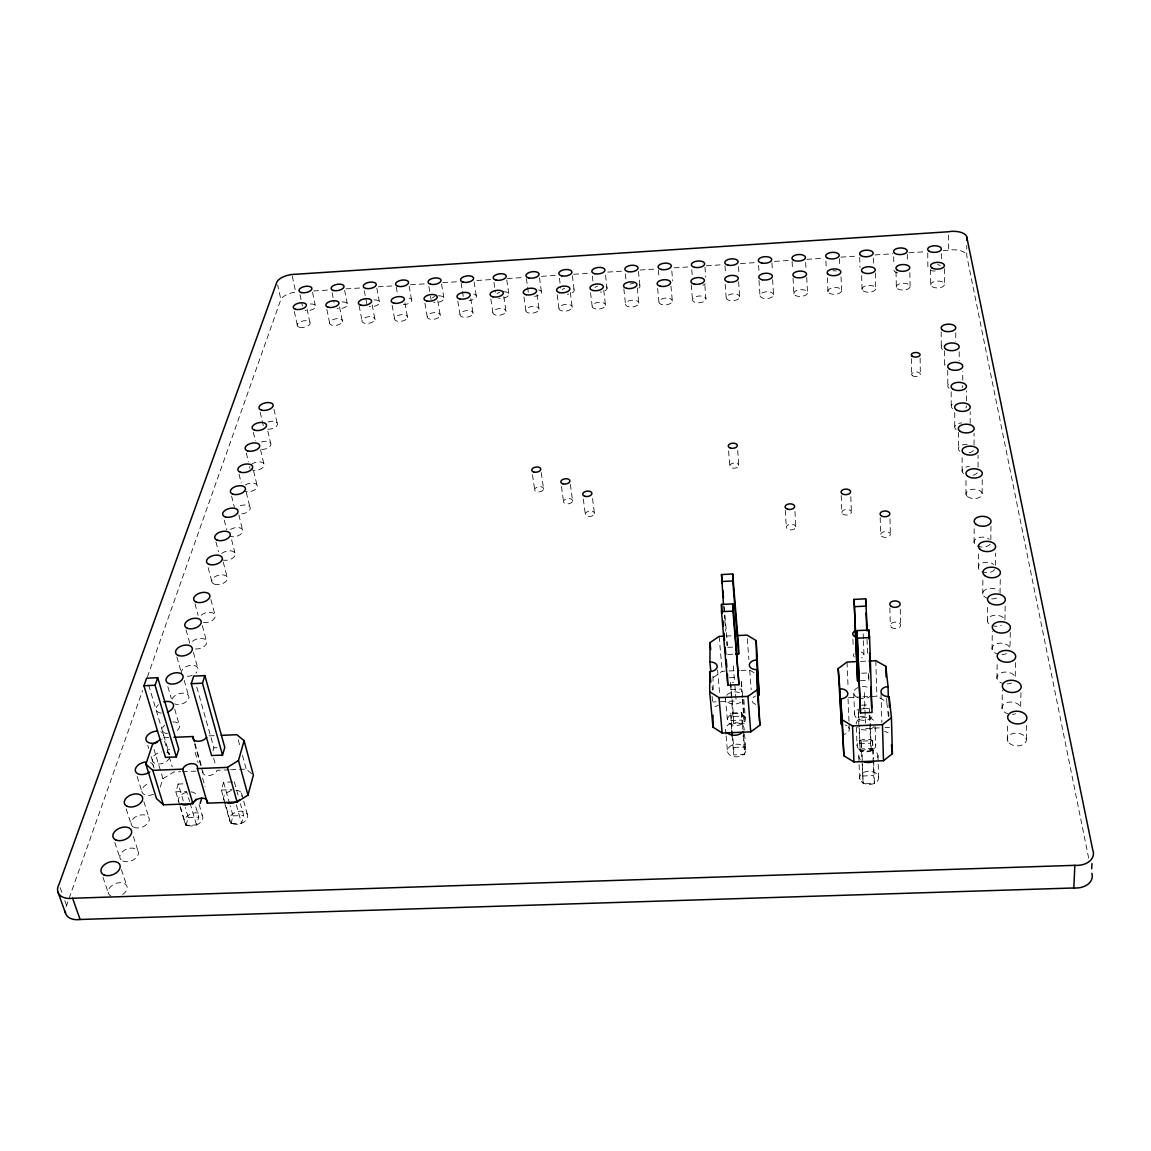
<?xml version="1.0" encoding="UTF-8"?>
<svg xmlns="http://www.w3.org/2000/svg" width="1151" height="1151" viewBox="0 0 1151 1151"><rect width="100%" height="100%" fill="white"/><g stroke="black" fill="none" stroke-linecap="round" stroke-linejoin="round"><path stroke-width="0.75" stroke-dasharray="5 3.75" d="M962.121 471.349L962.121 454.429M962.754 380.19L962.754 371.255M965.977 494.297L966.006 478.945M966.394 400.865L966.423 390.952M1088.673 858.171L966.739 255.637L966.768 245.523M970.149 423.381L970.192 411.727M974.034 444.905L974.091 433.15M713.174 689.981L712.929 674.026M974.091 542.495L974.163 526.899M978.033 467.119L978.105 455.264M978.364 567.817L978.465 552.092M982.134 493.462L982.249 478.097M982.767 594.017L982.896 578.162M987.342 621.137L987.5 605.167M990.824 539.934L990.968 526.05M992.076 649.236L992.277 631.338M995.37 565.256L995.529 553.012M996.967 678.342L997.198 661.696M1000.061 593.211L1000.277 577.342M1002.061 708.541L1002.334 690.096M1005.168 606.117L1004.938 620.346A8.848 5.525 2.2 0 0 993.644 615.397A8.848 5.525 2.2 0 0 988.205 623.036A8.848 5.525 2.2 0 0 1001.384 625.338M1007.326 739.863L1007.629 722.986M1010.276 632.316L1009.988 648.445A9.021 5.726 2.6 0 0 995.687 644.1A9.021 5.726 2.6 0 0 997.399 653.998M1015.513 662.573L1015.211 677.565A9.194 5.928 3 0 0 1000.636 673.047A9.194 5.928 3 0 0 1002.406 683.306M1020.98 692.672L1020.649 707.779A9.366 6.143 3.5 0 0 1005.773 703.045A9.366 6.143 3.5 0 0 1007.614 713.692M1026.275 739.129L1026.649 723.907M232.56 781.946L223.596 782.292L221.366 790.061L230.876 823.699L241.537 823.31L243.667 815.483L240.401 803.729M230.876 823.699L233.049 815.886L230.214 805.801M180.362 806.894L185.901 825.339L196.504 824.95L198.821 817.138L195.368 805.412M212.978 750.912L213.899 747.833L196.605 686.341M185.901 825.339L188.26 817.527L185.253 807.484M179.858 805.211L175.815 791.802L178.247 784.047L183.254 800.794M160.262 786.982L162.938 778.695L154.076 749.56M166.981 752.768L167.988 749.689L171.082 749.56M66.082 906.542A17.783 11.639 -23 0 1 66.571 905.549L142.58 690.528M147.371 676.989L280.858 299.418L277.693 284.973M713.246 677.522L722.195 671.263L727.346 671.033M162.938 778.695L173.83 771.99L180.664 771.717M313.647 290.973L329.776 289.937M345.919 288.901L360.263 287.98M378.204 286.829L392.549 285.908M410.49 284.757L426.618 283.721M442.761 282.686L458.904 281.65M476.831 280.499L491.189 279.578M507.318 278.542L523.46 277.506M541.402 276.355L557.544 275.319M573.673 274.283L589.816 273.247M607.757 272.096L622.101 271.176M640.028 270.025L656.171 268.989M674.112 267.838L688.456 266.917M706.383 265.766L722.526 264.73M740.467 263.579L756.595 262.543M774.537 261.392L790.679 260.356M806.808 259.32L822.951 258.284M840.892 257.133L857.035 256.097M874.961 254.946L892.888 253.796M909.031 252.76L925.174 251.724M943.115 250.573L948.625 250.227A13.783 6.676 -1.4 0 1 966.739 255.637M860.56 661.408L867.336 661.091M861.725 673.234L868.171 672.932L868.904 680.342L859.178 680.788M726.108 636.057L733.072 635.74M727.677 647.337L733.921 647.063M848.503 697.506L860.919 696.945M862.703 696.859L876.889 696.211L886.788 701.923L888.443 717.26M861.437 705.203L869.652 704.829M859.826 708.973L869.379 708.541L869.552 713.749M858.229 709.045L858.905 716.512L870.098 716.008L870.458 726.439M727.691 654.43L733.964 654.156M729.072 670.961L739.374 670.515M741.1 670.443L749.689 670.069L755.747 673.723M729.36 677.752L737.316 677.407M731.389 698.038L730.626 682.342L733.719 682.212M865.653 728.482L880.371 727.835M885.018 727.619L889.55 727.432M873.638 760.638L874.386 783.371L863.135 783.845L861.121 741.115L872.487 740.625L873.58 758.883M859.552 743.704L870.544 743.229L871.278 750.754L860.214 751.229L858.963 728.108M873.235 748.38L861.826 748.884L862.344 762.868M730.669 689.492L741.503 689.046L742.194 697.592M713.102 701.952L716.008 701.822M720.368 701.635L736.18 700.988L734.712 683.392M731.547 729.13L730.784 713.088L741.776 712.627L743.172 729.835M168.765 737.518L163.586 737.733L168.708 754.855M209.079 735.863L214.287 735.647M862.43 776.019L873.638 775.558L874.386 783.371M732.079 699.405L733.518 716.469L744.179 716.023L744.265 723.245L733.561 723.677L731.532 699.75M730.813 720.526L741.863 720.066L742.568 728.684M213.899 747.833L217.007 747.704M732.986 738.856L733.719 747.459L744.568 747.028L744.668 754.524L733.762 754.941L732.137 736.007M182.376 771.645L196.03 771.112M229.063 769.818L217.05 770.278A7.467 4.762 -17.9 0 1 208.432 775.659A7.467 4.762 -17.9 0 1 202.864 770.839M230.775 769.746L246.213 769.141L252.184 774.163M177.873 784.061L187.167 783.702M175.815 791.802L186.563 791.399L189.541 801.456M221.366 790.061L232.157 789.644M188.26 817.527L198.821 817.138M233.049 815.886L243.667 815.483M60.154 887.651L62.485 894.169M64.816 900.672L66.571 905.549M102.971 877.263L108.496 893.55M114.798 842.403L120.15 858.588M121.431 869.638L126.826 885.925M133.401 836.633L138.091 851.208M126.178 808.836L131.358 824.936M137.142 776.493L142.163 792.507M143.889 801.686L148.939 817.785M147.702 745.33L148.68 748.51M151.112 756.466L152.579 761.243M153.025 764.768L154.004 767.976M180.117 806.808L184.98 822.965M148.652 684.989L169.47 754.524A9.107 5.697 -18.6 0 0 167.053 752.423M169.226 756.567L172.29 766.839M190.044 803.139L196.504 824.95M174.693 709.16L179.196 724.555M167.859 686.658L171.326 698.556M199.137 804.491L202.461 815.8M194.951 743.388L201.871 767.415M194.634 744.15L201.065 766.48M201.554 768.192L203.051 773.343M195.152 752.38L198.13 762.725M202.619 778.22L205.108 786.838M184.218 680.342L188.577 695.636M176.866 656.948L180.721 670.457M213.654 758.264L215.597 765.127M224.848 803.499L229.898 821.325M223.596 782.292L229.74 804.132M236.372 804.794L241.537 823.31M193.411 652.502L197.655 667.681M186.059 629.87L189.814 643.294M234.344 781.874L238.53 797.01M241.465 793.082L243.264 799.557M243.71 801.182L247.278 814.145M194.951 603.7L198.13 615.353M202.288 625.597L206.417 640.675M238.271 739.877L240.142 746.754M242.473 755.373L246.213 769.141M210.892 599.57L214.892 614.548M208.173 567.688L212.115 582.492M223.251 562.12L227.092 576.924M215.928 541.92L218.489 551.717M231.596 539.776L234.919 552.84M224.272 520.18L226.761 529.906M231.552 495.923L234.372 507.188M238.847 514.914L242.487 529.489M246.285 492.398L249.839 506.872M239.077 474.255L241.221 482.974M246.314 452.962L248.4 461.609M253.594 470.989L256.961 484.916M253.321 432.287L255.364 440.862M260.586 449.811L263.867 463.623M267.78 430.949L270.571 442.948M260.14 412.216L263.334 425.827M273.967 409.267L277.089 422.877M294.339 311.475L297.505 326.136M292.282 276.111L295.706 292.124A14.747 7.021 -11.1 0 0 280.858 299.418M300.023 294.742L302.425 306.051M307.058 309.015L309.806 322.035M312.554 292.354L315.245 305.274M326.855 309.418L329.877 324.122M332.107 292.714L334.078 302.425M339.545 306.957L342.494 321.661A6.647 3.252 -10.7 0 1 331.891 325.229A6.647 3.252 -10.7 0 1 333.646 319.331A6.647 3.252 -10.7 0 1 342.494 321.661M344.638 290.268L347.516 304.857M359.112 305.72L361.975 320.438M364.263 290.656L366.752 303.634M372.176 304.9L374.981 319.633A6.647 3.266 -10.3 0 1 364.407 323.201A6.647 3.266 -10.3 0 1 366.032 317.302A6.647 3.266 -10.3 0 1 374.981 319.633M376.837 288.196L379.585 302.814M392.117 305.288L394.52 318.41M396.217 286.959L397.685 295.088M404.922 302.828L407.569 317.59A6.661 3.295 -9.8 0 1 397.052 321.172A6.661 3.295 -9.8 0 1 398.519 315.273A6.661 3.295 -9.8 0 1 407.569 317.59M409.152 286.124L411.756 300.785M424.906 303.217L427.179 316.367M428.877 286.513L430.273 294.67M430.546 296.296L431.107 299.562M437.783 300.742L440.272 315.547A6.661 3.309 -9.3 0 1 429.798 319.129A6.661 3.309 -9.3 0 1 431.107 313.23A6.661 3.309 -9.3 0 1 440.272 315.547M441.581 284.052L444.027 298.742M457.81 301.145L459.954 314.324M461.091 282.801L463.436 297.505M470.745 298.656L473.09 313.504A6.661 3.324 -8.8 0 1 462.644 317.086A6.661 3.324 -8.8 0 1 463.81 311.187A6.661 3.324 -8.8 0 1 473.09 313.504M474.111 281.966L476.413 296.685M490.83 299.059L492.829 312.266M493.937 282.355L495.405 292.181M532.481 474.787L534.639 489.535M503.821 296.57L506.008 311.446A6.676 3.324 -8.3 0 1 495.621 315.029A6.676 3.324 -8.3 0 1 496.628 309.13A6.676 3.324 -8.3 0 1 506.008 311.446M506.757 279.88L508.9 294.627M541.243 472.658L543.603 489.06A4.518 2.59 -8.3 0 1 536.596 491.707A4.518 2.59 -8.3 0 1 537.157 487.146A4.518 2.59 -8.3 0 1 543.603 489.06M523.964 296.972L525.82 310.209M526.395 278.614L528.453 293.39M537.013 294.469L539.056 309.389A6.676 3.338 -7.8 0 1 528.697 312.971A6.676 3.338 -7.8 0 1 529.561 307.058A6.676 3.338 -7.8 0 1 539.056 309.389M561.487 486.585L563.515 501.433M539.517 277.779L541.502 292.57M570.378 484.442L572.594 500.958A4.575 2.647 -7.7 0 1 565.544 503.649A4.575 2.647 -7.7 0 1 566.033 499.002A4.575 2.647 -7.7 0 1 572.594 500.958M557.213 294.872L558.926 308.137M583.327 499.059L585.269 514.008M559.429 278.154L560.695 288.038M592.549 498.57L594.448 513.533A4.618 2.705 -7.3 0 1 587.355 516.267A4.618 2.705 -7.3 0 1 587.773 511.533A4.618 2.705 -7.3 0 1 594.448 513.533M572.378 275.664L574.22 290.498M570.335 292.368L572.205 307.317A6.69 3.352 -7.3 0 1 561.889 310.899A6.69 3.352 -7.3 0 1 562.594 305.001A6.69 3.352 -7.3 0 1 572.205 307.317M592.348 276.053L593.125 282.642M590.564 292.757L592.146 306.065M603.757 290.253L605.469 305.231A6.705 3.367 -6.7 0 1 595.196 308.828A6.705 3.367 -6.7 0 1 595.758 302.914A6.705 3.367 -6.7 0 1 605.469 305.231M605.541 275.204L607.037 288.412M623.856 288.973L625.482 303.979M625.367 273.938L626.072 280.556M638.445 271.435L639.97 286.326M637.294 288.124L638.848 303.145A6.719 3.381 -6.2 0 1 628.633 306.741A6.719 3.381 -6.2 0 1 629.021 300.843A6.719 3.381 -6.2 0 1 638.848 303.145M657.638 288.527L658.933 301.893M658.343 270.154L659.149 278.441M671.796 270.96L672.716 280.916M670.947 285.995L672.342 301.058A6.733 3.381 -5.7 0 1 662.17 304.655A6.733 3.381 -5.7 0 1 662.4 298.742A6.733 3.381 -5.7 0 1 672.342 301.058M712.167 686.572L712.483 690.082M712.095 696.269L712.584 701.549M861.121 741.115L861.854 749.157M717.548 670.011L719.735 694.614M719.145 636.374L722.195 671.263M725.979 734.28L725.533 729.317A9.294 6.302 -3.9 0 1 734.77 722.655A9.294 6.302 -3.9 0 1 744.107 728.569L745.848 750.135A9.222 6.331 -3.8 0 1 732.108 756.207A9.222 6.331 -3.8 0 1 731.964 745.229A9.222 6.331 -3.8 0 1 745.848 750.135M726.123 735.949L727.432 750.869M730.784 713.088L732.252 730.266M691.765 269.679L692.327 276.326M691.19 284.714L692.499 299.792M727.346 719.763L725.49 698.369A9.122 6.072 -4 0 0 732.281 703.966A9.122 6.072 -4 0 0 742.524 700.7M724.224 606.505L727.518 645.553M730.626 682.342L731.935 697.693M723.619 606.404L724.684 618.864M724.828 620.634L725.734 631.309M726.641 641.985L726.943 645.538M704.858 285.534L705.951 298.958A6.748 3.395 -5.2 0 1 695.823 302.555A6.748 3.395 -5.2 0 1 695.895 296.656A6.748 3.395 -5.2 0 1 705.951 298.958M733.259 665.796L734.568 681.637M741.417 681.881L744.179 716.023M742.337 699.304L744.265 723.245M743.316 731.547L744.568 747.028M704.959 267.161L705.779 277.146M743.129 735.575L744.668 754.524M743.848 699.391L745.431 719.03A9.05 6.1 -3.9 0 1 731.935 724.9A9.05 6.1 -3.9 0 1 731.791 714.325A9.05 6.1 -3.9 0 1 745.431 719.03M747.272 638.618L748.884 659.581M749.718 670.386L751.2 689.751M728.612 450.976L729.777 465.853M725.159 284.254L726.18 297.692M737.705 450.473L738.827 465.364A4.532 2.59 -4.4 0 1 732.065 467.982A4.532 2.59 -4.4 0 1 732.022 463.493A4.532 2.59 -4.4 0 1 738.827 465.364M725.001 265.881L725.634 274.211M738.51 266.687L739.1 275.031M738.611 281.722L739.676 296.843A6.762 3.41 -4.6 0 1 729.59 300.454A6.762 3.41 -4.6 0 1 729.518 294.541A6.762 3.41 -4.6 0 1 739.676 296.843M758.61 265.406L759.142 273.751M758.998 280.427L759.977 295.577M785.284 510.31L786.32 527.287M771.933 262.874L772.436 271.233M772.609 279.564L773.53 294.742A6.791 3.41 -4.1 0 1 763.487 298.339A6.791 3.41 -4.1 0 1 763.242 292.426A6.791 3.41 -4.1 0 1 773.53 294.742M794.967 511.519L795.83 526.813A4.762 2.834 -3 0 1 788.823 529.633A4.762 2.834 -3 0 1 788.579 524.727A4.762 2.834 -3 0 1 795.83 526.813M792.118 261.579L792.564 269.953M793.068 278.283L793.888 293.462M806.736 277.405L807.484 292.613M805.671 262.399L806.088 270.773M827.339 277.808L827.914 291.332M825.914 261.104L826.274 269.492M841.194 495.52L841.885 512.512M847.035 662.055L848.057 686.874M848.042 698.83L849.006 722.051M849.078 723.835L849.309 729.202M839.367 258.558L839.698 266.946M856.344 727.374L857.063 745.776M852.905 639.352L853.179 646.445M853.74 692.974L854.589 714.57M862.416 764.609L863.135 783.845M850.805 496.728L851.38 512.022M858.905 716.512L859.308 726.928M859.365 728.669L860.214 751.229M858.358 712.512L858.891 726.382M841.05 276.945L841.568 290.484M858.79 756.279L859.049 763.027M859.106 764.71L859.624 778.177M864.372 692.715L865.451 723.116M868.66 673.263L868.904 680.342M870.516 728.18L871.278 750.754M867.034 639.409L867.581 655.293M869.609 715.476L870.544 743.229M863.394 638.891L863.207 633.568A5.266 3.352 -1 0 1 862.646 635.28M863.451 640.661L863.955 654.861A5.223 3.367 -0.8 0 1 861.595 657.897M875.134 726.626L875.724 745.042M859.696 257.249L860.013 267.334M872.487 740.625L873.638 775.558M875.796 660.688L876.889 696.211M877.968 755.545L878.645 777.457M861.639 275.636L862.07 289.203M881.019 693.751L881.853 722.382M875.35 273.075L875.753 288.354M886.687 698.369L886.788 701.923M873.307 258.069L873.494 264.802M880.198 517.547L880.673 534.711M889.881 607.901L890.327 625.54M888.716 711.635L888.86 717.001M889.982 518.77L890.356 534.222M896.025 271.765L896.341 287.059M893.694 256.759L893.867 265.19M900.269 609.181L900.614 625.079M907.276 254.198L907.42 262.644M911.391 358.594L911.65 374.535M909.851 272.6L910.081 286.211M920.124 358.09L920.34 374.032M927.735 252.889L927.893 268.097M741.417 681.622L741.503 689.046M741.776 712.627L741.863 720.066M930.569 269.579L930.727 284.916M944.41 350.796L944.496 366.723A7.381 3.899 -0.8 0 1 945.158 364.738M941.403 253.709L941.446 260.471M941.187 331.833L941.288 347.631M733.518 716.469L733.561 723.677M733.719 747.459L733.762 754.941M948.568 235.121L948.496 250.227M947.748 370.334L947.805 386.405M944.439 268.701L944.511 284.052M954.711 412.59L954.74 427.568M951.172 391.829L951.23 406.677M959.2 351.702L959.215 360.551M958.366 432.344L958.366 449.12M955.762 332.711L955.776 341.502M161.428 713.145A9.007 5.482 -17.6 0 1 158.493 704.657M160.867 731.763A9.179 5.669 -18.3 0 1 162.219 738.971M150.565 762.595A9.381 5.856 -19.1 0 1 153.155 767.875M871.235 695.305A9.251 6.115 -0.5 0 1 858.79 698.082M857.437 697.535A9.251 6.115 -0.5 0 1 857.912 687.521M862.444 686.514A9.251 6.115 -0.5 0 1 867.12 687.133M874.055 726.497A9.424 6.345 -0.2 0 1 866.156 730.007A9.424 6.345 -0.2 0 1 857.725 727.159M856.215 724.037A9.424 6.345 -0.2 0 1 862.674 717.663A9.424 6.345 -0.2 0 1 873.48 720.166M860.329 759.531A9.611 6.589 0.2 0 1 867.825 749.359A9.611 6.589 0.2 0 1 876.976 758.883M726.698 695.276A9.122 6.072 -4 0 1 742.453 694.614M223.927 800.247A9.51 6.201 -17.9 0 1 234.545 790.104M236.07 790.147A9.51 6.201 -17.9 0 1 241.782 796.319M178.664 801.959A9.539 6.143 -18.8 0 1 189.498 791.83M191.008 791.874A9.539 6.143 -18.8 0 1 196.303 794.794M861.092 652.056A5.223 3.367 -0.8 0 1 863.955 654.861M854.359 656.962A5.223 3.367 -0.8 0 1 854.085 653.595M1015.556 713.821A9.366 6.143 3.5 0 1 1012.42 714.325M1011.556 682.917A9.194 5.928 3 0 1 1007.125 683.91M1006.377 653.61A9.021 5.726 2.6 0 1 1002.017 654.574M996.55 598.045A8.69 5.338 1.8 0 1 984.407 596.664A8.69 5.338 1.8 0 1 986.278 589.226A8.69 5.338 1.8 0 1 998.421 590.607M994.68 569.644A8.546 5.165 1.4 0 1 982.105 571.644A8.546 5.165 1.4 0 1 980.695 563.76A8.546 5.165 1.4 0 1 993.745 564.494M990.119 544.222A8.402 4.992 1.1 0 1 977.76 546.193A8.402 4.992 1.1 0 1 976.408 538.567A8.402 4.992 1.1 0 1 989.241 539.244M977.357 472.831A7.985 4.532 0.3 0 1 972.207 475.32M963.56 473.55A7.985 4.532 0.3 0 1 969.271 466.428M973.358 450.516A7.856 4.403 0 0 1 968.293 452.947M959.79 451.25A7.856 4.403 0 0 1 960.135 445.912A7.856 4.403 0 0 1 969.43 444.703M956.136 429.64A7.74 4.259 -0.2 0 1 961.704 422.906M952.582 408.677A7.611 4.144 -0.4 0 1 954.409 402.908M966.394 405.814A7.611 4.144 -0.4 0 1 965.747 407.943M949.143 388.347A7.496 4.014 -0.6 0 1 948.467 384.348M962.74 385.542A7.496 4.014 -0.6 0 1 962.107 387.599M942.568 349.458A7.28 3.784 -1 0 1 941.935 345.688M268.068 421.971A7.208 3.755 -12.5 0 1 276.585 422.359A7.208 3.755 -12.5 0 1 274.902 427.467A7.208 3.755 -12.5 0 1 265.795 428.848M261.435 442.013A7.309 3.87 -12.7 0 1 270.068 442.416A7.309 3.87 -12.7 0 1 268.327 447.681A7.309 3.87 -12.7 0 1 259.09 449.077M251.479 464.313A7.424 3.985 -13 0 1 261.766 462.242A7.424 3.985 -13 0 1 262.486 467.853A7.424 3.985 -13 0 1 252.184 469.925M250.084 468.515A7.424 3.985 -13 0 1 249.825 466.457M245.307 484.959A7.553 4.1 -13.4 0 1 255.436 483.722A7.553 4.1 -13.4 0 1 255.234 489.506A7.553 4.1 -13.4 0 1 245.077 491.391M240.314 505.778A7.669 4.216 -13.7 0 1 249.321 506.282A7.669 4.216 -13.7 0 1 247.407 512.037A7.669 4.216 -13.7 0 1 237.753 513.519M230.502 529.474A7.798 4.345 -14.1 0 1 240.947 528.223A7.798 4.345 -14.1 0 1 240.674 534.366A7.798 4.345 -14.1 0 1 230.186 536.323M221.769 553.502A7.928 4.489 -14.5 0 1 232.732 551.257A7.928 4.489 -14.5 0 1 233.351 557.616A7.928 4.489 -14.5 0 1 222.388 559.861M201.224 615.195A8.287 4.849 -15.6 0 1 212.647 612.821A8.287 4.849 -15.6 0 1 213.194 619.727A8.287 4.849 -15.6 0 1 201.77 622.115M192.519 641.308A8.431 4.992 -16.1 0 1 204.144 638.877A8.431 4.992 -16.1 0 1 204.662 646.028A8.431 4.992 -16.1 0 1 193.037 648.459M181.685 673.824A8.589 5.165 -16.7 0 1 191.498 665.264A8.589 5.165 -16.7 0 1 195.857 673.191M192.203 675.364A8.589 5.165 -16.7 0 1 185.153 676.069M172.161 699.146A8.762 5.338 -17.2 0 1 183.772 693.132A8.762 5.338 -17.2 0 1 187.613 700.441A8.762 5.338 -17.2 0 1 174.664 703.923M172.851 721.922A8.935 5.51 -17.9 0 1 179.513 725.475A8.935 5.51 -17.9 0 1 174.851 732.137M167.542 733.705A8.935 5.51 -17.9 0 1 164.593 725.173M169.629 757.531A9.107 5.697 -18.6 0 1 159.543 763.991A9.107 5.697 -18.6 0 1 152.263 758.955A9.107 5.697 -18.6 0 1 161.543 751.934M153.356 794.377A9.294 5.884 -19.3 0 1 142.163 792.521A9.294 5.884 -19.3 0 1 148.234 783.73M935.259 270.989A6.82 3.338 -1.6 0 1 929.087 269.694M937.576 264.586A6.82 3.338 -1.6 0 1 940.281 265.636M897.78 272.916A6.791 3.338 -2.1 0 1 893.982 270.24M832.921 270.787A6.748 3.324 -3.1 0 1 836.317 271.017M705.261 283.851A6.661 3.309 -5.2 0 1 702.815 285.232M639.208 284.729A6.633 3.28 -6.2 0 1 638.978 288.052M630.302 284.096A6.633 3.28 -6.2 0 1 633.611 283.434M606.318 286.815A6.618 3.28 -6.7 0 1 606.001 290.138A6.618 3.28 -6.7 0 1 600.131 292.153M594.952 287.534A6.618 3.28 -6.7 0 1 597.47 286.167M573.543 288.887A6.604 3.266 -7.2 0 1 573.14 292.21A6.604 3.266 -7.2 0 1 567.256 294.239M562.206 289.606A6.604 3.266 -7.2 0 1 564.753 288.254M538.668 289.908A6.589 3.252 -7.7 0 1 541.157 293.447A6.589 3.252 -7.7 0 1 534.467 296.311M502.973 291.735A6.589 3.237 -8.2 0 1 508.526 295.519A6.589 3.237 -8.2 0 1 498.628 298.123M497.059 293.75A6.589 3.237 -8.2 0 1 499.663 292.383M473.737 294.023A6.575 3.223 -8.7 0 1 476.01 297.562A6.575 3.223 -8.7 0 1 469.248 300.425M438.315 295.836A6.575 3.223 -9.2 0 1 443.61 299.62A6.575 3.223 -9.2 0 1 433.668 302.238M432.359 297.85A6.575 3.223 -9.2 0 1 434.992 296.483M409.252 298.123A6.561 3.208 -9.6 0 1 410.461 302.512A6.561 3.208 -9.6 0 1 401.354 304.281M374.089 299.922A6.561 3.194 -10.1 0 1 379.125 303.706A6.561 3.194 -10.1 0 1 369.14 306.31M342.135 301.95A6.561 3.18 -10.6 0 1 347.041 305.734A6.561 3.18 -10.6 0 1 337.042 308.339M310.281 303.965A6.561 3.151 -11 0 1 315.057 307.763A6.561 3.151 -11 0 1 305.044 310.353M871.954 716.929A9.165 6.143 -0.3 0 1 858.258 719.145A9.165 6.143 -0.3 0 1 857.495 709.735M863.221 708.081A9.165 6.143 -0.3 0 1 870.429 709.98M111.014 896.053A9.927 6.532 -22 0 1 111.676 885.752A9.927 6.532 -22 0 1 125.718 884.385A9.927 6.532 -22 0 1 121.819 895.003M848.086 726.713A7.51 5.079 -0.8 0 1 844.143 734.352M845.194 724.986A7.51 5.079 -0.8 0 1 846.819 725.72M888.112 732.424A7.553 5.093 0.5 0 1 884.587 731.259M755.747 704.398A7.309 4.863 -3.3 0 1 755.588 695.967M718.224 705.175A7.28 4.849 -4.6 0 1 714.958 706.57M842.647 513.878A4.748 2.806 -1.9 0 0 850.877 513.447A4.748 2.806 -1.9 0 0 846.388 509.476A4.748 2.806 -1.9 0 0 842.647 513.878M891.205 627.151A5.151 3.266 -0.1 0 0 900.111 626.734A5.151 3.266 -0.1 0 0 895.104 622.058A5.151 3.266 -0.1 0 0 891.205 627.151M881.479 536.136A4.849 2.892 -1 0 0 889.867 535.704A4.849 2.892 -1 0 0 885.191 531.589A4.849 2.892 -1 0 0 881.479 536.136M912.398 375.658A4.359 2.316 -1.3 0 0 919.922 375.212A4.359 2.316 -1.3 0 0 915.649 371.974A4.359 2.316 -1.3 0 0 912.398 375.658M1009.182 743.057A9.553 6.374 4.1 0 0 1025.584 742.366A9.553 6.374 4.1 0 0 1015.671 733.129A9.553 6.374 4.1 0 0 1009.182 743.057M967.487 496.599A8.115 4.69 0.5 0 0 981.472 495.851A8.115 4.69 0.5 0 0 973.228 489.233A8.115 4.69 0.5 0 0 967.487 496.599M214.374 584.176A8.071 4.618 -14.9 0 0 227.337 579.327A8.071 4.618 -14.9 0 0 217.122 575.673A8.071 4.618 -14.9 0 0 214.374 584.176M133.861 827.252A9.496 6.1 -20.1 0 0 149.069 821.023A9.496 6.1 -20.1 0 0 137.544 815.858A9.496 6.1 -20.1 0 0 133.861 827.252M931.95 286.585A6.92 3.439 -1.5 0 0 943.892 285.822A6.92 3.439 -1.5 0 0 937.015 281.089A6.92 3.439 -1.5 0 0 931.95 286.585M897.521 288.728A6.892 3.424 -2 0 0 909.405 287.966A6.892 3.424 -2 0 0 902.701 283.232A6.892 3.424 -2 0 0 897.521 288.728M863.192 290.872A6.863 3.424 -2.5 0 0 875.048 290.11A6.863 3.424 -2.5 0 0 868.501 285.376A6.863 3.424 -2.5 0 0 863.192 290.872M828.993 293.001A6.834 3.424 -3 0 0 840.805 292.253A6.834 3.424 -3 0 0 834.417 287.505A6.834 3.424 -3 0 0 828.993 293.001M794.909 295.131A6.805 3.41 -3.6 0 0 806.693 294.383A6.805 3.41 -3.6 0 0 800.463 289.635A6.805 3.41 -3.6 0 0 794.909 295.131M299.476 327.258A6.647 3.237 -11.2 0 0 310.123 323.69A6.647 3.237 -11.2 0 0 301.389 321.359A6.647 3.237 -11.2 0 0 299.476 327.258M858.603 748.941A9.352 6.374 0 0 0 874.76 748.279A9.352 6.374 0 0 0 865.825 739.071A9.352 6.374 0 0 0 858.603 748.941M861.207 781.471A9.525 6.618 0.4 0 0 877.666 780.81A9.525 6.618 0.4 0 0 868.559 771.228A9.525 6.618 0.4 0 0 861.207 781.471M232.56 823.656A9.438 6.23 -18.2 0 0 247.594 817.397A9.438 6.23 -18.2 0 0 235.638 812.218A9.438 6.23 -18.2 0 0 232.56 823.656M187.57 825.296A9.467 6.172 -19.1 0 0 202.691 819.052A9.467 6.172 -19.1 0 0 190.922 813.872A9.467 6.172 -19.1 0 0 187.57 825.296M122.682 861.006A9.712 6.316 -21 0 0 138.206 854.574A9.712 6.316 -21 0 0 126.509 849.179A9.712 6.316 -21 0 0 122.682 861.006"/><path stroke-width="1.5" d="M721.49 611.656L721.49 604.433L732.928 603.901L738.971 684.716L727.792 685.19L721.49 611.656L732.971 611.123L732.928 603.901M723.475 604.635L721.519 574.55L732.727 574.004L738.597 646.848L738.669 653.941L735.532 654.085M966.782 240.458L966.782 237.092A13.87 6.618 -1.5 0 0 948.553 231.754L291.937 274.499A14.834 6.964 -11.1 0 0 276.988 281.765L58.989 884.4A17.927 11.596 -22.6 0 0 72.585 898.255L80.11 919.476L1073.825 887.968A18.445 13.093 7.9 0 0 1091.867 873.278M736.554 635.597L746.999 635.122L756.178 640.546L756.595 659.969A7.395 4.82 -3.5 0 0 749.301 665.12A7.395 4.82 -3.5 0 0 756.797 669.623L759.876 725.216L750.725 731.878L722.166 733.029L712.958 727.115L713.016 715.275M712.958 727.115L709.678 691.78L709.836 671.652A7.366 4.805 -4.7 0 0 717.231 666.515A7.366 4.805 -4.7 0 0 709.922 662.012L710.066 642.603L719.145 636.374L724.367 636.143M1073.825 887.968L1074.847 865.336A18.603 13.049 7.4 0 0 1092.687 849.668L966.782 237.092M1091.695 868.789L1091.968 863.581M160.823 739.402L152.522 744.409L145.875 764.178L156.507 798.593L163.37 804.808L192.936 803.7A7.625 4.935 -18.7 0 1 201.727 798.161A7.625 4.935 -18.7 0 1 207.396 803.153L237.092 802.031L247.954 795.125L253.378 775.17L244.098 740.683L236.861 734.712L221.237 735.36M247.954 795.125L238.487 760.494L244.098 740.683M222.517 755.099L224.776 747.387L204.878 675.608L193.728 676.097L191.253 683.68L211.597 755.545L222.517 755.099L202.461 683.19L204.878 675.608M200.159 803.427L201.727 798.161M176.348 756.955L178.808 749.243L157.716 677.694L146.609 678.184L143.933 685.766L165.471 757.387L176.348 756.955L155.083 685.277L157.716 677.694M857.178 661.566L847.035 662.055L838.187 668.558L839.813 688.802A7.611 5.036 -1.1 0 1 847.827 693.492A7.611 5.036 -1.1 0 1 840.618 698.873L843.884 755.79L853.97 761.962L883.493 760.71L892.385 753.718L891.45 717.692L889.148 696.657A7.654 5.05 0.2 0 1 880.961 691.981A7.654 5.05 0.2 0 1 888.04 686.586L885.824 666.328L875.796 660.688L869.034 661.005M840.618 698.873L842.302 719.879L852.517 725.964L882.443 724.641L891.45 717.692M709.678 691.78L719.001 697.621L747.934 696.398L757.214 689.766L756.797 669.623M145.875 764.178L152.781 770.336L182.721 769.141A7.726 4.906 -18.3 0 1 191.67 763.631A7.726 4.906 -18.3 0 1 197.368 768.566L227.452 767.386L238.487 760.494M854.071 599.412L857.553 680.874L854.071 599.412L865.667 598.822L867.235 630.834M854.747 606.663L866.401 606.088M721.519 581.5L732.784 580.967L732.727 574.004M856.991 630.604L868.832 630.029L869.595 637.582L872.055 712.455L860.488 712.973L856.991 630.604L860.488 712.973M857.711 638.158L869.595 637.582M143.933 685.766L155.083 685.277M191.253 683.68L202.461 683.19M173.959 737.302L192.98 736.525A7.568 4.733 -17.5 0 0 197.67 741.273A7.568 4.733 -17.5 0 0 206.705 737.244M72.585 898.255L1074.847 865.336M57.895 891.996L65.521 913.16M152.781 770.336L163.37 804.808M182.721 769.141L192.936 803.7M197.368 768.566L207.396 803.153M192.98 736.525L194.461 741.661M227.452 767.386L237.092 802.031M891.435 744.884L892.385 753.718M871.609 707.836L870.717 686.96M710.066 642.603L710.699 649.596M709.922 662.012L710.714 670.788M709.836 671.652L710.814 682.198M719.001 697.621L722.166 733.029M721.49 604.433L722.252 613.382M722.871 620.547L723.332 625.914M723.936 633.064L724.555 640.229M725.159 647.394L725.777 654.545M726.238 659.926L726.842 667.076M727.461 674.241L727.792 685.19M731.705 730.842L732.137 736.007M721.519 574.55L722.267 583.428M722.871 590.535L723.475 597.628M732.784 580.967L738.669 653.941M732.971 611.123L738.971 684.716M747.934 696.398L750.725 731.878M756.178 640.546L759.214 695.161L756.595 659.969M757.214 689.766L759.876 725.216M842.302 719.879L843.884 755.79M839.813 688.802L841.395 724.468L838.187 668.558M852.517 725.964L853.97 761.962M865.667 598.822L865.84 604.117M866.142 612.936L866.732 630.59M868.832 630.029L869.12 638.92M869.595 653.149L870.242 672.731M882.443 724.641L883.493 760.71M885.824 666.328L886.112 677.004M889.148 696.657L889.435 707.419M888.04 686.586L888.327 697.319M855.567 636.82A5.266 3.352 -1 0 1 855.078 631.021M163.787 701.894A9.007 5.482 -17.6 0 1 173.398 704.47A9.007 5.482 -17.6 0 1 167.399 712.196M157.342 742.323A9.179 5.669 -18.3 0 1 145.889 739.158A9.179 5.669 -18.3 0 1 156.824 731.13M149.745 772.033A9.381 5.856 -19.1 0 1 135.458 771.256A9.381 5.856 -19.1 0 1 146.465 761.933M873.667 761.444A9.611 6.589 0.2 0 1 864.056 761.818M742.899 731.777A9.294 6.302 -3.9 0 1 734.87 735.273A9.294 6.302 -3.9 0 1 726.785 732.424M239.653 799.657A9.51 6.201 -17.9 0 1 226.56 802.549M196.044 799.168A9.539 6.143 -18.8 0 1 181.225 804.247M80.11 919.476A17.783 11.639 -23 0 1 65.175 911.376M841.813 493.491A4.791 2.777 -2 0 0 850.1 493.06A4.791 2.777 -2 0 0 845.582 489.117A4.791 2.777 -2 0 0 841.813 493.491M890.673 605.958A5.194 3.237 -0.3 0 0 899.65 605.541A5.194 3.237 -0.3 0 0 894.615 600.908A5.194 3.237 -0.3 0 0 890.673 605.958M880.918 515.533A4.892 2.877 -1.1 0 0 889.363 515.087A4.892 2.877 -1.1 0 0 884.659 511.001A4.892 2.877 -1.1 0 0 880.918 515.533M912.096 356.177A4.388 2.302 -1.5 0 0 919.663 355.717A4.388 2.302 -1.5 0 0 915.362 352.508A4.388 2.302 -1.5 0 0 912.096 356.177M584.78 496.311A4.647 2.69 -7.3 0 0 591.916 493.592A4.647 2.69 -7.3 0 0 585.212 491.606A4.647 2.69 -7.3 0 0 584.78 496.311M562.839 483.823A4.604 2.633 -7.7 0 0 569.932 481.147A4.604 2.633 -7.7 0 0 563.343 479.204A4.604 2.633 -7.7 0 0 562.839 483.823M533.733 472.011A4.546 2.575 -8.2 0 0 540.783 469.378A4.546 2.575 -8.2 0 0 534.309 467.479A4.546 2.575 -8.2 0 0 533.733 472.011M730.525 448.127A4.561 2.575 -4.4 0 0 737.331 445.509A4.561 2.575 -4.4 0 0 730.468 443.667A4.561 2.575 -4.4 0 0 730.525 448.127M787.601 509.231A4.805 2.82 -3.1 0 0 794.665 506.411A4.805 2.82 -3.1 0 0 787.356 504.354A4.805 2.82 -3.1 0 0 787.601 509.231M1009.585 721.087A9.625 6.345 3.8 0 0 1026.117 720.382A9.625 6.345 3.8 0 0 1016.117 711.203A9.625 6.345 3.8 0 0 1009.585 721.087M1004.204 689.78A9.438 6.115 3.3 0 0 1020.433 689.075A9.438 6.115 3.3 0 0 1010.65 680.255A9.438 6.115 3.3 0 0 1004.204 689.78M999.039 659.638A9.266 5.899 2.8 0 0 1014.952 658.919A9.266 5.899 2.8 0 0 1005.384 650.43A9.266 5.899 2.8 0 0 999.039 659.638M994.047 630.59A9.093 5.697 2.3 0 0 1009.672 629.856A9.093 5.697 2.3 0 0 1000.32 621.684A9.093 5.697 2.3 0 0 994.047 630.59M989.241 602.548A8.92 5.496 1.9 0 0 1004.593 601.815A8.92 5.496 1.9 0 0 995.414 593.959A8.92 5.496 1.9 0 0 989.241 602.548M984.594 575.5A8.762 5.309 1.6 0 0 999.672 574.752A8.762 5.309 1.6 0 0 990.694 567.184A8.762 5.309 1.6 0 0 984.594 575.5M980.105 549.387A8.604 5.136 1.2 0 0 994.924 548.624A8.604 5.136 1.2 0 0 986.134 541.33A8.604 5.136 1.2 0 0 980.105 549.387M975.775 524.137A8.46 4.964 0.9 0 0 990.335 523.374A8.46 4.964 0.9 0 0 981.717 516.339A8.46 4.964 0.9 0 0 975.775 524.137M967.531 476.111A8.172 4.647 0.4 0 0 981.616 475.349A8.172 4.647 0.4 0 0 973.314 468.788A8.172 4.647 0.4 0 0 967.531 476.111M963.603 453.249A8.043 4.503 0.1 0 0 977.472 452.487A8.043 4.503 0.1 0 0 969.315 446.142A8.043 4.503 0.1 0 0 963.603 453.249M959.805 431.121A7.913 4.359 -0.1 0 0 973.444 430.345A7.913 4.359 -0.1 0 0 965.444 424.215A7.913 4.359 -0.1 0 0 959.805 431.121M956.121 409.67A7.784 4.23 -0.3 0 0 969.559 408.893A7.784 4.23 -0.3 0 0 961.689 402.965A7.784 4.23 -0.3 0 0 956.121 409.67M952.553 388.88A7.669 4.1 -0.5 0 0 965.775 388.103A7.669 4.1 -0.5 0 0 958.064 382.362A7.669 4.1 -0.5 0 0 952.553 388.88M949.1 368.708A7.553 3.985 -0.7 0 0 962.107 367.932A7.553 3.985 -0.7 0 0 954.524 362.378A7.553 3.985 -0.7 0 0 949.1 368.708M945.734 349.141A7.438 3.87 -0.9 0 0 958.553 348.365A7.438 3.87 -0.9 0 0 951.1 342.984A7.438 3.87 -0.9 0 0 945.734 349.141M942.482 330.15A7.323 3.755 -1.1 0 0 955.114 329.373A7.323 3.755 -1.1 0 0 947.777 324.165A7.323 3.755 -1.1 0 0 942.482 330.15M261.45 410.116A7.251 3.726 -12.4 0 0 273.075 406.087A7.251 3.726 -12.4 0 0 263.708 403.296A7.251 3.726 -12.4 0 0 261.45 410.116M254.63 430.215A7.366 3.841 -12.6 0 0 266.457 426.071A7.366 3.841 -12.6 0 0 256.961 423.18A7.366 3.841 -12.6 0 0 254.63 430.215M247.623 450.904A7.482 3.957 -12.9 0 0 259.637 446.66A7.482 3.957 -12.9 0 0 250.012 443.667A7.482 3.957 -12.9 0 0 247.623 450.904M240.386 472.227A7.597 4.072 -13.2 0 0 252.601 467.867A7.597 4.072 -13.2 0 0 242.861 464.759A7.597 4.072 -13.2 0 0 240.386 472.227M232.934 494.196A7.726 4.187 -13.6 0 0 245.35 489.736A7.726 4.187 -13.6 0 0 235.495 486.513A7.726 4.187 -13.6 0 0 232.934 494.196M225.251 516.871A7.856 4.316 -13.9 0 0 237.883 512.281A7.856 4.316 -13.9 0 0 227.884 508.929A7.856 4.316 -13.9 0 0 225.251 516.871M217.323 540.251A7.985 4.446 -14.3 0 0 230.171 535.546A7.985 4.446 -14.3 0 0 220.042 532.079A7.985 4.446 -14.3 0 0 217.323 540.251M209.137 564.407A8.129 4.59 -14.7 0 0 222.201 559.573A8.129 4.59 -14.7 0 0 211.942 555.947A8.129 4.59 -14.7 0 0 209.137 564.407M196.346 602.131A8.345 4.805 -15.4 0 0 209.77 597.096A8.345 4.805 -15.4 0 0 199.296 593.254A8.345 4.805 -15.4 0 0 196.346 602.131M187.455 628.345A8.503 4.964 -15.9 0 0 201.123 623.166A8.503 4.964 -15.9 0 0 190.505 619.166A8.503 4.964 -15.9 0 0 187.455 628.345M178.276 655.466A8.661 5.136 -16.4 0 0 192.188 650.114A8.661 5.136 -16.4 0 0 181.412 645.97A8.661 5.136 -16.4 0 0 178.276 655.466M168.751 683.521A8.82 5.295 -17 0 0 182.937 678.025A8.82 5.295 -17 0 0 172.017 673.695A8.82 5.295 -17 0 0 168.751 683.521M127.128 806.304A9.582 6.072 -19.8 0 0 142.479 800.074A9.582 6.072 -19.8 0 0 130.897 794.953A9.582 6.072 -19.8 0 0 127.128 806.304M928.915 251.105A6.863 3.309 -1.7 0 0 940.755 250.328A6.863 3.309 -1.7 0 0 933.936 245.796A6.863 3.309 -1.7 0 0 928.915 251.105M931.778 267.823A6.964 3.41 -1.6 0 0 943.791 267.046A6.964 3.41 -1.6 0 0 936.871 262.356A6.964 3.41 -1.6 0 0 931.778 267.823M894.744 253.306A6.834 3.309 -2.2 0 0 906.556 252.529A6.834 3.309 -2.2 0 0 899.895 247.983A6.834 3.309 -2.2 0 0 894.744 253.306M897.133 270.01A6.935 3.395 -2.1 0 0 909.103 269.233A6.935 3.395 -2.1 0 0 902.341 264.557A6.935 3.395 -2.1 0 0 897.133 270.01M860.703 255.493A6.805 3.309 -2.7 0 0 872.458 254.716A6.805 3.309 -2.7 0 0 865.969 250.17A6.805 3.309 -2.7 0 0 860.703 255.493M862.617 272.197A6.906 3.395 -2.6 0 0 874.544 271.435A6.906 3.395 -2.6 0 0 867.94 266.744A6.906 3.395 -2.6 0 0 862.617 272.197M826.763 257.666A6.791 3.295 -3.2 0 0 838.489 256.903A6.791 3.295 -3.2 0 0 832.159 252.357A6.791 3.295 -3.2 0 0 826.763 257.666M828.202 274.37A6.877 3.395 -3.1 0 0 840.086 273.607A6.877 3.395 -3.1 0 0 833.669 268.931A6.877 3.395 -3.1 0 0 828.202 274.37M792.953 259.838A6.762 3.295 -3.7 0 0 804.635 259.076A6.762 3.295 -3.7 0 0 798.463 254.529A6.762 3.295 -3.7 0 0 792.953 259.838M793.917 276.542A6.848 3.381 -3.6 0 0 805.772 275.78A6.848 3.381 -3.6 0 0 799.499 271.104A6.848 3.381 -3.6 0 0 793.917 276.542M761.761 263.047A6.733 3.295 -4.2 0 0 771.731 259.536A6.733 3.295 -4.2 0 0 761.53 257.349A6.733 3.295 -4.2 0 0 761.761 263.047M762.307 279.794A6.834 3.381 -4.2 0 0 772.407 276.197A6.834 3.381 -4.2 0 0 762.063 273.938A6.834 3.381 -4.2 0 0 762.307 279.794M728.137 265.19A6.719 3.28 -4.7 0 0 738.151 261.694A6.719 3.28 -4.7 0 0 728.065 259.507A6.719 3.28 -4.7 0 0 728.137 265.19M728.209 281.937A6.805 3.367 -4.7 0 0 738.367 278.355A6.805 3.367 -4.7 0 0 728.137 276.096A6.805 3.367 -4.7 0 0 728.209 281.937M694.629 267.349A6.705 3.28 -5.2 0 0 704.685 263.838A6.705 3.28 -5.2 0 0 694.715 261.651A6.705 3.28 -5.2 0 0 694.629 267.349M694.24 284.096A6.791 3.367 -5.2 0 0 704.441 280.513A6.791 3.367 -5.2 0 0 694.326 278.24A6.791 3.367 -5.2 0 0 694.24 284.096M661.235 269.492A6.676 3.266 -5.7 0 0 671.335 265.982A6.676 3.266 -5.7 0 0 661.48 263.795A6.676 3.266 -5.7 0 0 661.235 269.492M660.386 286.239A6.777 3.352 -5.7 0 0 670.63 282.657A6.777 3.352 -5.7 0 0 660.645 280.384A6.777 3.352 -5.7 0 0 660.386 286.239M627.957 271.622A6.661 3.252 -6.2 0 0 638.1 268.125A6.661 3.252 -6.2 0 0 628.345 265.924A6.661 3.252 -6.2 0 0 627.957 271.622M626.662 288.369A6.762 3.352 -6.2 0 0 636.949 284.786A6.762 3.352 -6.2 0 0 627.065 282.513A6.762 3.352 -6.2 0 0 626.662 288.369M594.794 273.751A6.647 3.252 -6.7 0 0 604.98 270.255A6.647 3.252 -6.7 0 0 595.34 268.054A6.647 3.252 -6.7 0 0 594.794 273.751M593.038 290.498A6.748 3.338 -6.8 0 0 603.369 286.916A6.748 3.338 -6.8 0 0 593.599 284.642A6.748 3.338 -6.8 0 0 593.038 290.498M561.731 275.866A6.647 3.237 -7.2 0 0 571.961 272.37A6.647 3.237 -7.2 0 0 562.436 270.168A6.647 3.237 -7.2 0 0 561.731 275.866M559.53 292.613A6.733 3.324 -7.3 0 0 569.918 289.045A6.733 3.324 -7.3 0 0 560.264 286.772A6.733 3.324 -7.3 0 0 559.53 292.613M528.798 277.981A6.633 3.223 -7.7 0 0 539.071 274.485A6.633 3.223 -7.7 0 0 529.647 272.283A6.633 3.223 -7.7 0 0 528.798 277.981M526.151 294.728A6.719 3.309 -7.8 0 0 536.567 291.16A6.719 3.309 -7.8 0 0 527.029 288.872A6.719 3.309 -7.8 0 0 526.151 294.728M495.966 280.081A6.618 3.208 -8.2 0 0 506.282 276.6A6.618 3.208 -8.2 0 0 496.973 274.384A6.618 3.208 -8.2 0 0 495.966 280.081M492.873 296.829A6.705 3.295 -8.3 0 0 503.332 293.26A6.705 3.295 -8.3 0 0 493.908 290.987A6.705 3.295 -8.3 0 0 492.873 296.829M463.249 282.182A6.618 3.194 -8.7 0 0 473.608 278.7A6.618 3.194 -8.7 0 0 464.4 276.485A6.618 3.194 -8.7 0 0 463.249 282.182M459.724 298.929A6.705 3.28 -8.8 0 0 470.227 295.361A6.705 3.28 -8.8 0 0 460.904 293.073A6.705 3.28 -8.8 0 0 459.724 298.929M430.632 284.268A6.604 3.18 -9.1 0 0 441.034 280.786A6.604 3.18 -9.1 0 0 431.942 278.585A6.604 3.18 -9.1 0 0 430.632 284.268M426.676 301.015A6.705 3.266 -9.3 0 0 437.222 297.462A6.705 3.266 -9.3 0 0 428.014 295.174A6.705 3.266 -9.3 0 0 426.676 301.015M398.131 286.354A6.604 3.165 -9.6 0 0 408.576 282.873A6.604 3.165 -9.6 0 0 399.584 280.657A6.604 3.165 -9.6 0 0 398.131 286.354M393.743 303.101A6.69 3.252 -9.7 0 0 404.332 299.548A6.69 3.252 -9.7 0 0 395.225 297.26A6.69 3.252 -9.7 0 0 393.743 303.101M365.745 288.441A6.604 3.151 -10 0 0 376.233 284.959A6.604 3.151 -10 0 0 367.342 282.743A6.604 3.151 -10 0 0 365.745 288.441M360.925 305.188A6.69 3.237 -10.2 0 0 371.557 301.62A6.69 3.237 -10.2 0 0 362.565 299.332A6.69 3.237 -10.2 0 0 360.925 305.188M333.473 290.498A6.604 3.136 -10.5 0 0 343.991 287.031A6.604 3.136 -10.5 0 0 335.214 284.815A6.604 3.136 -10.5 0 0 333.473 290.498M328.222 307.245A6.69 3.223 -10.7 0 0 338.898 303.691A6.69 3.223 -10.7 0 0 330.006 301.404A6.69 3.223 -10.7 0 0 328.222 307.245M301.303 292.57A6.604 3.122 -10.9 0 0 311.863 289.088A6.604 3.122 -10.9 0 0 303.188 286.872A6.604 3.122 -10.9 0 0 301.303 292.57M295.62 309.317A6.69 3.208 -11.1 0 0 306.339 305.763A6.69 3.208 -11.1 0 0 297.562 303.461A6.69 3.208 -11.1 0 0 295.62 309.317M103.878 874.889A10.014 6.503 -21.6 0 0 119.891 868.242A10.014 6.503 -21.6 0 0 107.949 862.631A10.014 6.503 -21.6 0 0 103.878 874.889M115.733 839.942A9.784 6.287 -20.7 0 0 131.401 833.511A9.784 6.287 -20.7 0 0 119.632 828.144A9.784 6.287 -20.7 0 0 115.733 839.942"/></g></svg>
